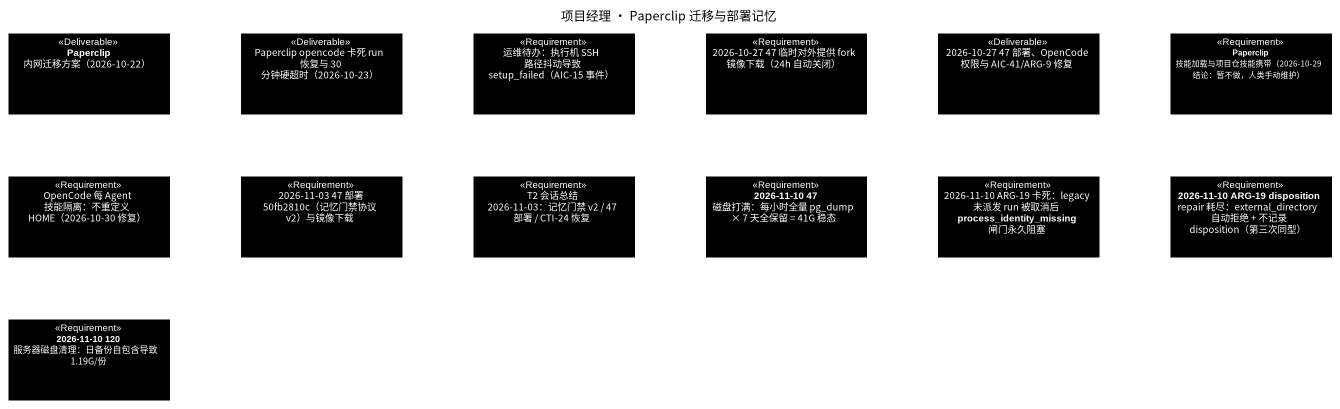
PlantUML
@startuml
title 项目经理 · Paperclip 迁移与部署记忆
hide circle
hide empty members
class "Paperclip 内网迁移方案（2026-10-22）" as Paperclip_内网迁移方案_2026_10_22 <<Deliverable>> #000000
class "Paperclip opencode 卡死 run 恢复与 30 分钟硬超时（2026-10-23）" as Paperclip_opencode_卡死_run <<Deliverable>> #000000
class "运维待办：执行机 SSH 路径抖动导致 setup_failed（AIC-15 事件）" as 运维待办_执行机_SSH_路径抖动导致_setup <<Requirement>> #000000
class "2026-10-27 47 临时对外提供 fork 镜像下载（24h 自动关闭）" as c2026_10_27_47_临时对外提供_fork <<Requirement>> #000000
class "2026-10-27 47 部署、OpenCode 权限与 AIC-41/ARG-9 修复" as c2026_10_27_47_部署_OpenCode <<Deliverable>> #000000
class "Paperclip 技能加载与项目仓技能携带（2026-10-29 结论：暂不做，人类手动维护）" as Paperclip_技能加载与项目仓技能携带_2026 <<Requirement>> #000000
class "OpenCode 每 Agent 技能隔离：不重定义 HOME（2026-10-30 修复）" as OpenCode_每_Agent_技能隔离_不重定义 <<Requirement>> #000000
class "2026-11-03 47 部署 50fb2810c（记忆门禁协议 v2）与镜像下载" as c2026_11_03_47_部署_50fb2810c <<Requirement>> #000000
class "T2 会话总结 2026-11-03：记忆门禁 v2 / 47 部署 / CTI-24 恢复" as T2_会话总结_2026_11_03_记忆门禁_v2 <<Requirement>> #000000
class "2026-11-10 47 磁盘打满：每小时全量 pg_dump × 7 天全保留 = 41G 稳态" as c2026_11_10_47_磁盘打满_每小时全量_pg <<Requirement>> #000000
class "2026-11-10 ARG-19 卡死：legacy 未派发 run 被取消后 process_identity_missing 闸门永久阻塞" as c2026_11_10_ARG_19_卡死_legacy <<Requirement>> #000000
class "2026-11-10 ARG-19 disposition repair 耗尽：external_directory 自动拒绝 + 不记录 disposition（第三次同型）" as c2026_11_10_ARG_19 <<Requirement>> #000000
class "2026-11-10 120 服务器磁盘清理：日备份自包含导致 1.19G/份" as c2026_11_10_120_服务器磁盘清理 <<Requirement>> #000000
@enduml
